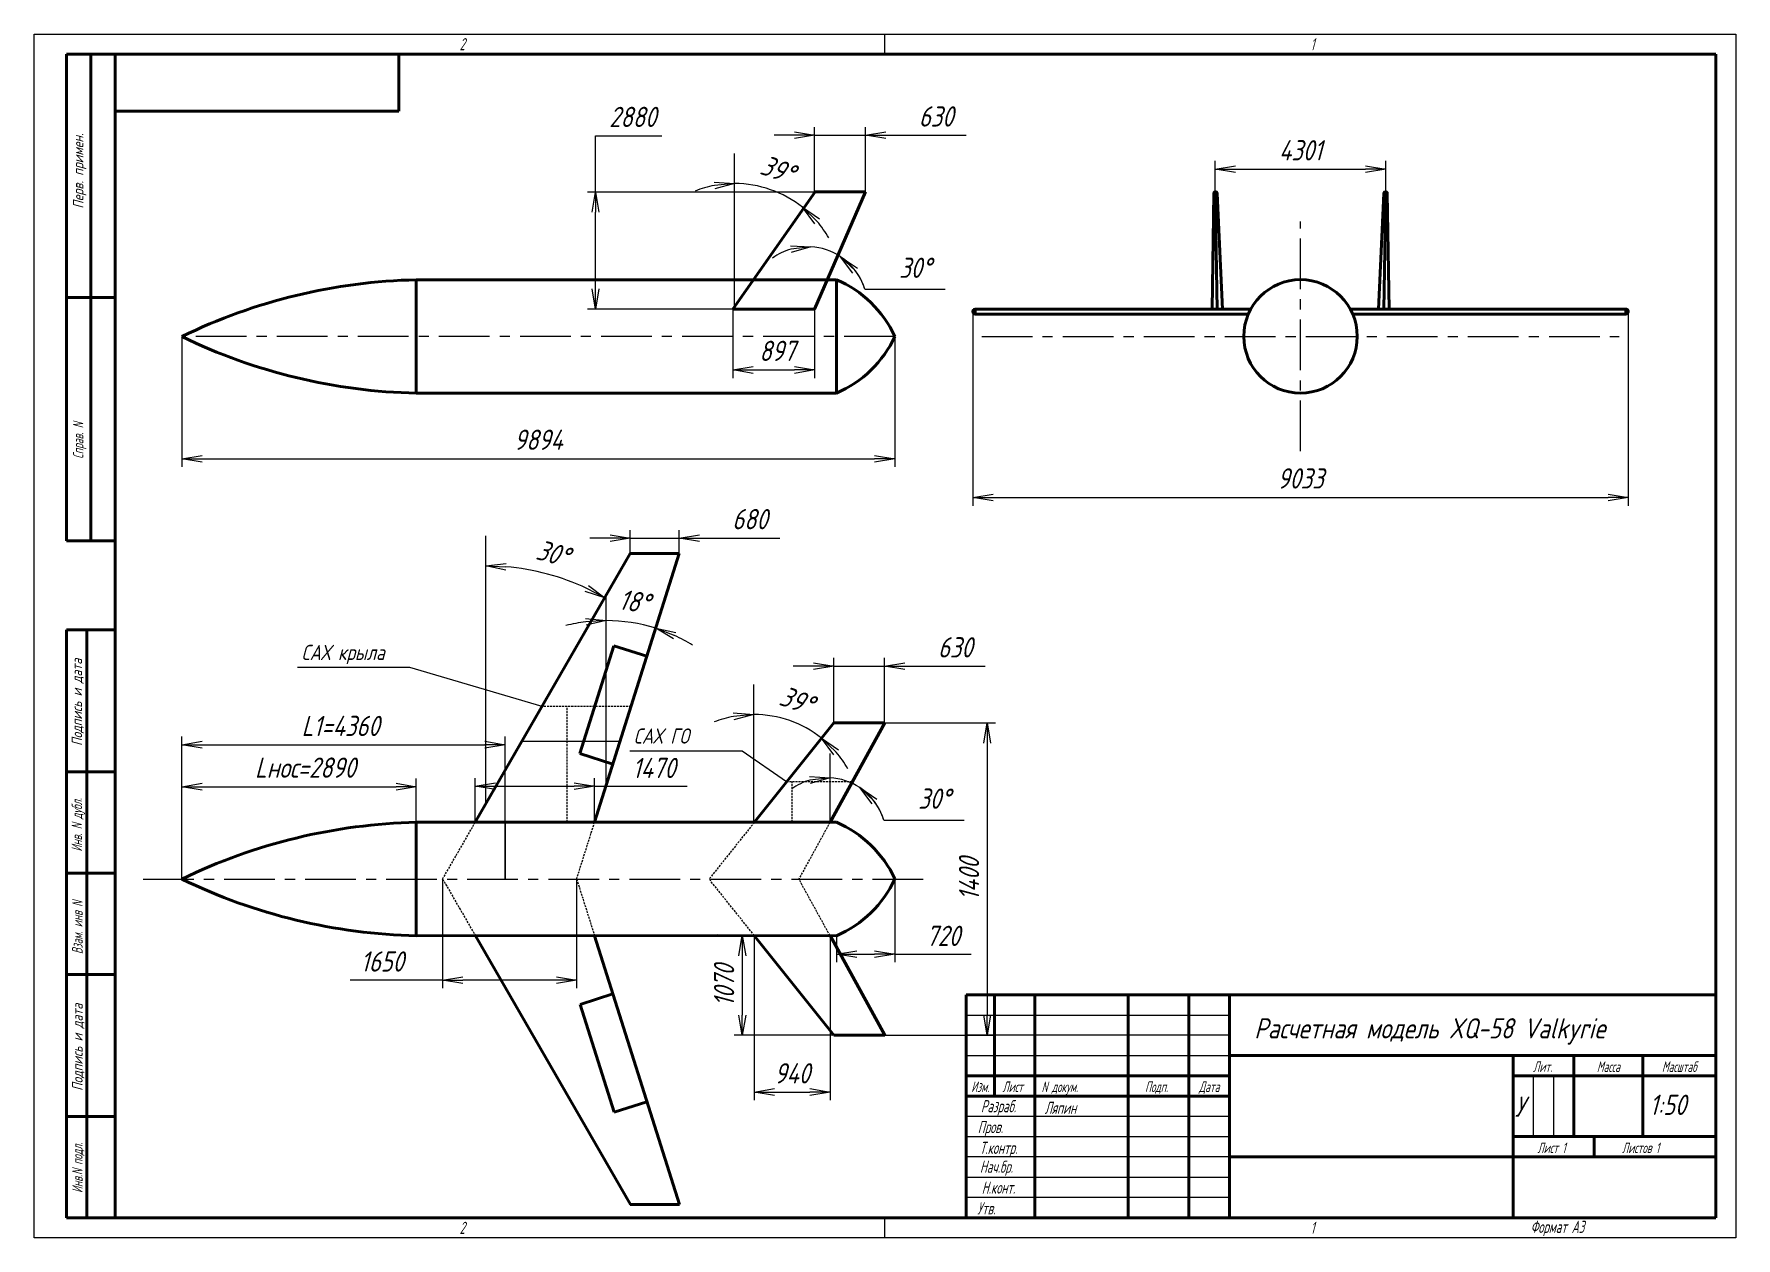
# Model space of a CAD drawing. Header units: millimetres. Extents: x 31085 to 182632, y 10507 to 87776.
# Drawn here: x 143703.4 to 144123.4, y 70077 to 70374 of the extents above; entities that cross this region are included whole.
import ezdxf
from ezdxf.enums import TextEntityAlignment as Align

# ---------------------------------------------------------------- set-up
doc = ezdxf.new("R2010")
doc.units = ezdxf.units.MM
doc.linetypes.add('CENTER', pattern=[2, 1.25, -0.25, 0.25, -0.25])
doc.linetypes.add('DASHED', pattern=[0.75, 0.5, -0.25])
for name, color, linetype, lineweight in [('_axes (Оси)', 6, 'CENTER', 30), ('_basic (Основной)', 4, 'Continuous', 60), ('_contour (Тонкий)', 7, 'Continuous', 30), ('_invisible (Невидимый)', 1, 'DASHED', 30), ('_remote (Тонкий)', 9, 'Continuous', 30), ('_secant (Поверхности)', 2, 'Continuous', 30), ('_text (Надписи)', 2, 'Continuous', 30)]:
    doc.layers.add(name, color=color, linetype=linetype, lineweight=lineweight)
doc.styles.add('ESKD', font='eskd.shx', dxfattribs={"oblique": 15, "height": 5})
doc.dimstyles.new('ESKD', dxfattribs={"dimtxt": 5, "dimasz": 5, "dimexe": 2, "dimexo": 0, "dimgap": 2, "dimtad": 1, "dimtoh": 1, "dimzin": 12, "dimdsep": 46, "dimtxsty": 'ESKD', "dimblk1": 'OPEN', "dimblk2": 'OPEN', "dimsah": 1, "dimcen": 5, "dimclrd": 256, "dimclre": 256, "dimclrt": 2, "dimadec": 0, "dimazin": 0, "dimtfac": 1, "dimtmove": 0, "dimatfit": 3, "dimldrblk": 'OPEN', "dimfxl": 1, "dimtolj": 1, "dimtzin": 12, "dimlwd": -1, "dimlwe": -1, "dimarcsym": 0})

# ---------------------------------------------------------------- blocks, each defined once
blk = doc.blocks.new('_OPEN')
at = {"color": 0, "linetype": 'ByBlock'}
for p, q in [((-1, 0.167), (0, 0)), ((0, 0), (-1, -0.167)), ((0, 0), (-1, 0))]:
    blk.add_line(p, q, dxfattribs=at)
blk = doc.blocks.new('*D202')
at = {"layer": '_contour (Тонкий)', "transparency": 16777216}
blk.add_arc((143814.9, 70184.02), 58.82, 64.896, 85.128, dxfattribs=at)
at = {"layer": 'Defpoints', "color": 0, "transparency": 16777216}
for p in [(143814.9, 70250.22), (143850.57, 70245.87), (143835, 70239.3), (143814.9, 70184.02), (143814.9, 70184.02)]:
    blk.add_point(p, dxfattribs=at)
at = {"layer": '_contour (Тонкий)', "transparency": 16777216, "xscale": 5, "yscale": 5, "zscale": 5}
for p, rotation in [((143814.9, 70242.84), 177.5640211881391), ((143844.29, 70234.97), 332.4600362894411)]:
    blk.add_blockref('_OPEN', p, dxfattribs=dict(at, rotation=rotation))
at = {"layer": '_contour (Тонкий)', "color": 2, "transparency": 16777216, "insert": (143831.48, 70245.96), "char_height": 5, "attachment_point": 5, "rotation": 345.012, "style": 'ESKD'}
blk.add_mtext('\\A1;30°', dxfattribs=at)
blk = doc.blocks.new('*D203')
at = {"layer": '_contour (Тонкий)', "transparency": 16777216}
for start, end in [(100.6891, 111.3783), (51.4388, 90), (30.0605, 40.7497)]:
    blk.add_arc((143881.05, 70179.35), 26.84, start, end, dxfattribs=at)
at = {"layer": 'Defpoints', "color": 0, "transparency": 16777216}
for p in [(143881.05, 70208.4), (143892.69, 70203.53), (143900.78, 70204.1), (143881.05, 70179.35), (143881.05, 70179.35)]:
    blk.add_point(p, dxfattribs=at)
at = {"layer": '_contour (Тонкий)', "transparency": 16777216, "xscale": 5, "yscale": 5, "zscale": 5}
for p, rotation in [((143881.05, 70206.19), 5.344566471421484), ((143897.78, 70200.34), 136.0942244952607)]:
    blk.add_blockref('_OPEN', p, dxfattribs=dict(at, rotation=rotation))
at = {"layer": '_contour (Тонкий)', "color": 2, "transparency": 16777216, "insert": (143891.66, 70209.68), "char_height": 5, "attachment_point": 5, "rotation": 340.7194, "style": 'ESKD'}
blk.add_mtext('\\A1;39°', dxfattribs=at)
blk = doc.blocks.new('*D204')
at = {"layer": '_contour (Тонкий)', "transparency": 16777216}
blk.add_line((143844.59, 70225.49), (143844.59, 70231.35), dxfattribs=at)
for start, end in [(97.0322, 104.0644), (72.4844, 90), (58.42, 65.4522)]:
    blk.add_arc((143844.59, 70188.58), 40.76, start, end, dxfattribs=at)
at = {"layer": 'Defpoints', "color": 0, "transparency": 16777216}
for p in [(143862.67, 70245.87), (143852.84, 70228.5), (143844.59, 70225.49), (143844.59, 70188.58), (143844.59, 70188.58)]:
    blk.add_point(p, dxfattribs=at)
at = {"layer": '_contour (Тонкий)', "transparency": 16777216, "xscale": 5, "yscale": 5, "zscale": 5}
for p, rotation in [((143844.59, 70229.35), 3.516095370844535), ((143856.86, 70227.46), 158.9682765094602)]:
    blk.add_blockref('_OPEN', p, dxfattribs=dict(at, rotation=rotation))
at = {"layer": '_contour (Тонкий)', "color": 2, "transparency": 16777216, "insert": (143851.6, 70234.08), "char_height": 5, "attachment_point": 5, "rotation": 351.2422, "style": 'ESKD'}
blk.add_mtext('\\A1;18°', dxfattribs=at)
blk = doc.blocks.new('*D205')
at = {"layer": '_contour (Тонкий)', "transparency": 16777216}
blk.add_line((143913.15, 70180.12), (143933.01, 70180.12), dxfattribs=at)
for start, end in [(56.4111, 86.767), (106.2907, 125.8144), (16.7662, 56.4111), (17.3637, 36.8874)]:
    blk.add_arc((143899.03, 70175.87), 14.74, start, end, dxfattribs=at)
at = {"layer": 'Defpoints', "color": 0, "transparency": 16777216}
for p in [(143912.53, 70196.19), (143899.86, 70190.59), (143902.44, 70190.21), (143899.03, 70175.87), (143899.03, 70175.87)]:
    blk.add_point(p, dxfattribs=at)
at = {"layer": '_contour (Тонкий)', "transparency": 16777216, "xscale": 5, "yscale": 5, "zscale": 5}
for p, rotation in [((143899.86, 70190.59), 6.528877037838448), ((143907.19, 70188.15), 136.6492357375835)]:
    blk.add_blockref('_OPEN', p, dxfattribs=dict(at, rotation=rotation))
at = {"layer": '_contour (Тонкий)', "color": 2, "transparency": 16777216, "insert": (143925.58, 70185.42), "char_height": 5, "attachment_point": 5, "style": 'ESKD'}
blk.add_mtext('\\A1;30°', dxfattribs=at)
blk = doc.blocks.new('*D206')
at = {"layer": '_contour (Тонкий)', "transparency": 16777216}
for p, q in [((143845.57, 70249.69), (143840.57, 70249.69)), ((143850.57, 70245.87), (143850.57, 70251.69)), ((143850.57, 70249.69), (143862.67, 70249.69)), ((143862.67, 70245.87), (143862.67, 70251.69)), ((143867.67, 70249.69), (143887.5, 70249.69))]:
    blk.add_line(p, q, dxfattribs=at)
at = {"layer": 'Defpoints', "color": 0, "transparency": 16777216}
for p in [(143862.67, 70249.69), (143850.57, 70245.87), (143862.67, 70245.87)]:
    blk.add_point(p, dxfattribs=at)
at = {"layer": '_contour (Тонкий)', "transparency": 16777216, "xscale": 5, "yscale": 5, "zscale": 5}
blk.add_blockref('_OPEN', (143850.57, 70249.69), dxfattribs=at)
at = {"layer": '_contour (Тонкий)', "transparency": 16777216, "xscale": 5, "yscale": 5, "zscale": 5, "rotation": 180}
blk.add_blockref('_OPEN', (143862.67, 70249.69), dxfattribs=at)
at = {"layer": '_contour (Тонкий)', "color": 2, "transparency": 16777216, "insert": (143880.09, 70254.37), "char_height": 5, "attachment_point": 5, "style": 'ESKD'}
blk.add_mtext('\\A1;680', dxfattribs=at)
blk = doc.blocks.new('*D207')
at = {"layer": '_contour (Тонкий)', "transparency": 16777216}
for p, q in [((143907.88, 70204.1), (143940.67, 70204.1)), ((143938.67, 70199.1), (143938.67, 70132.06)), ((143907.88, 70127.06), (143940.67, 70127.06))]:
    blk.add_line(p, q, dxfattribs=at)
at = {"layer": 'Defpoints', "color": 0, "transparency": 16777216}
for p in [(143907.88, 70204.1), (143907.88, 70127.06), (143938.67, 70127.06)]:
    blk.add_point(p, dxfattribs=at)
at = {"layer": '_contour (Тонкий)', "transparency": 16777216, "xscale": 5, "yscale": 5, "zscale": 5}
for p, rotation in [((143938.67, 70204.1), 90), ((143938.67, 70127.06), 270)]:
    blk.add_blockref('_OPEN', p, dxfattribs=dict(at, rotation=rotation))
at = {"layer": '_contour (Тонкий)', "color": 2, "transparency": 16777216, "insert": (143934.17, 70165.58), "char_height": 5, "attachment_point": 5, "rotation": 90, "style": 'ESKD'}
blk.add_mtext('\\A1;1400', dxfattribs=at)
blk = doc.blocks.new('*D208')
at = {"layer": '_contour (Тонкий)', "transparency": 16777216}
for p, q in [((143739.92, 70165.58), (143739.92, 70200.73)), ((143819.69, 70165.58), (143819.69, 70200.73)), ((143744.92, 70198.73), (143814.69, 70198.73))]:
    blk.add_line(p, q, dxfattribs=at)
at = {"layer": 'Defpoints', "color": 0, "transparency": 16777216}
for p in [(143819.69, 70198.73), (143739.92, 70165.58), (143819.69, 70165.58)]:
    blk.add_point(p, dxfattribs=at)
at = {"layer": '_contour (Тонкий)', "transparency": 16777216, "xscale": 5, "yscale": 5, "zscale": 5, "rotation": 180}
blk.add_blockref('_OPEN', (143739.92, 70198.73), dxfattribs=at)
at = {"layer": '_contour (Тонкий)', "transparency": 16777216, "xscale": 5, "yscale": 5, "zscale": 5}
blk.add_blockref('_OPEN', (143819.69, 70198.73), dxfattribs=at)
at = {"layer": '_contour (Тонкий)', "color": 2, "transparency": 16777216, "insert": (143779.06, 70203.36), "char_height": 5, "attachment_point": 5, "style": 'ESKD'}
blk.add_mtext('\\A1;L1=4360', dxfattribs=at)
blk = doc.blocks.new('*D209')
at = {"layer": '_contour (Тонкий)', "transparency": 16777216}
for p, q in [((143739.92, 70165.58), (143739.92, 70190.37)), ((143744.92, 70188.37), (143792.77, 70188.37)), ((143797.77, 70165.58), (143797.77, 70190.37))]:
    blk.add_line(p, q, dxfattribs=at)
at = {"layer": 'Defpoints', "color": 0, "transparency": 16777216}
for p in [(143797.77, 70188.37), (143739.92, 70165.58), (143797.77, 70165.58)]:
    blk.add_point(p, dxfattribs=at)
at = {"layer": '_contour (Тонкий)', "transparency": 16777216, "xscale": 5, "yscale": 5, "zscale": 5, "rotation": 180}
blk.add_blockref('_OPEN', (143739.92, 70188.37), dxfattribs=at)
at = {"layer": '_contour (Тонкий)', "transparency": 16777216, "xscale": 5, "yscale": 5, "zscale": 5}
blk.add_blockref('_OPEN', (143797.77, 70188.37), dxfattribs=at)
at = {"layer": '_contour (Тонкий)', "color": 2, "transparency": 16777216, "insert": (143770.38, 70193.07), "char_height": 5, "attachment_point": 5, "style": 'ESKD'}
blk.add_mtext('\\A1;Lнос=2890', dxfattribs=at)
blk = doc.blocks.new('*D210')
at = {"layer": '_contour (Тонкий)', "transparency": 16777216}
for p, q in [((143804.27, 70165.58), (143804.27, 70138.65)), ((143837.33, 70165.61), (143837.33, 70138.65)), ((143804.27, 70140.65), (143781.43, 70140.65)), ((143832.33, 70140.65), (143809.27, 70140.65))]:
    blk.add_line(p, q, dxfattribs=at)
at = {"layer": 'Defpoints', "color": 0, "transparency": 16777216}
for p in [(143804.27, 70165.58), (143837.33, 70165.61), (143837.33, 70140.65)]:
    blk.add_point(p, dxfattribs=at)
at = {"layer": '_contour (Тонкий)', "transparency": 16777216, "xscale": 5, "yscale": 5, "zscale": 5, "rotation": 180}
blk.add_blockref('_OPEN', (143804.27, 70140.65), dxfattribs=at)
at = {"layer": '_contour (Тонкий)', "transparency": 16777216, "xscale": 5, "yscale": 5, "zscale": 5}
blk.add_blockref('_OPEN', (143837.33, 70140.65), dxfattribs=at)
at = {"layer": '_contour (Тонкий)', "color": 2, "transparency": 16777216, "insert": (143789.35, 70145.25), "char_height": 5, "attachment_point": 5, "style": 'ESKD'}
blk.add_mtext('\\A1;1650', dxfattribs=at)
blk = doc.blocks.new('*D211')
at = {"layer": '_contour (Тонкий)', "transparency": 16777216}
for p, q in [((143812.33, 70179.58), (143812.33, 70190.49)), ((143841.75, 70179.58), (143841.75, 70190.49)), ((143817.33, 70188.49), (143836.75, 70188.49)), ((143841.75, 70188.49), (143864.59, 70188.49))]:
    blk.add_line(p, q, dxfattribs=at)
at = {"layer": 'Defpoints', "color": 0, "transparency": 16777216}
for p in [(143841.75, 70188.49), (143812.33, 70179.58), (143841.75, 70179.58)]:
    blk.add_point(p, dxfattribs=at)
at = {"layer": '_contour (Тонкий)', "transparency": 16777216, "xscale": 5, "yscale": 5, "zscale": 5, "rotation": 180}
blk.add_blockref('_OPEN', (143812.33, 70188.49), dxfattribs=at)
at = {"layer": '_contour (Тонкий)', "transparency": 16777216, "xscale": 5, "yscale": 5, "zscale": 5}
blk.add_blockref('_OPEN', (143841.75, 70188.49), dxfattribs=at)
at = {"layer": '_contour (Тонкий)', "color": 2, "transparency": 16777216, "insert": (143856.42, 70192.99), "char_height": 5, "attachment_point": 5, "style": 'ESKD'}
blk.add_mtext('\\A1;1470', dxfattribs=at)
blk = doc.blocks.new('*D212')
at = {"layer": '_contour (Тонкий)', "transparency": 16777216}
for p, q in [((143915.85, 70165.58), (143915.85, 70145.07)), ((143901.47, 70151.62), (143901.47, 70145.07)), ((143906.47, 70147.07), (143910.85, 70147.07)), ((143915.85, 70147.07), (143934.69, 70147.07))]:
    blk.add_line(p, q, dxfattribs=at)
at = {"layer": 'Defpoints', "color": 0, "transparency": 16777216}
for p in [(143915.85, 70165.58), (143901.47, 70151.62), (143915.85, 70147.07)]:
    blk.add_point(p, dxfattribs=at)
at = {"layer": '_contour (Тонкий)', "transparency": 16777216, "xscale": 5, "yscale": 5, "zscale": 5, "rotation": 180}
blk.add_blockref('_OPEN', (143901.47, 70147.07), dxfattribs=at)
at = {"layer": '_contour (Тонкий)', "transparency": 16777216, "xscale": 5, "yscale": 5, "zscale": 5}
blk.add_blockref('_OPEN', (143915.85, 70147.07), dxfattribs=at)
at = {"layer": '_contour (Тонкий)', "color": 2, "transparency": 16777216, "insert": (143927.77, 70151.57), "char_height": 5, "attachment_point": 5, "style": 'ESKD'}
blk.add_mtext('\\A1;720', dxfattribs=at)
blk = doc.blocks.new('*D214')
at = {"layer": '_contour (Тонкий)', "transparency": 16777216}
for p, q in [((143881.18, 70151.63), (143876.22, 70151.63)), ((143878.22, 70146.63), (143878.22, 70132.04)), ((143900.8, 70127.04), (143876.22, 70127.04))]:
    blk.add_line(p, q, dxfattribs=at)
at = {"layer": 'Defpoints', "color": 0, "transparency": 16777216}
for p in [(143881.18, 70151.63), (143878.22, 70127.04), (143900.8, 70127.04)]:
    blk.add_point(p, dxfattribs=at)
at = {"layer": '_contour (Тонкий)', "transparency": 16777216, "xscale": 5, "yscale": 5, "zscale": 5}
for p, rotation in [((143878.22, 70151.63), 90), ((143878.22, 70127.04), 270)]:
    blk.add_blockref('_OPEN', p, dxfattribs=dict(at, rotation=rotation))
at = {"layer": '_contour (Тонкий)', "color": 2, "transparency": 16777216, "insert": (143873.72, 70139.33), "char_height": 5, "attachment_point": 5, "rotation": 90, "style": 'ESKD'}
blk.add_mtext('\\A1;1070', dxfattribs=at)
blk = doc.blocks.new('*D215')
at = {"layer": '_contour (Тонкий)', "transparency": 16777216}
for p, q in [((143881.18, 70151.63), (143881.18, 70111.05)), ((143899.87, 70151.62), (143899.87, 70111.05)), ((143886.18, 70113.05), (143894.87, 70113.05))]:
    blk.add_line(p, q, dxfattribs=at)
at = {"layer": 'Defpoints', "color": 0, "transparency": 16777216}
for p in [(143881.18, 70151.63), (143899.87, 70151.62), (143899.87, 70113.05)]:
    blk.add_point(p, dxfattribs=at)
at = {"layer": '_contour (Тонкий)', "transparency": 16777216, "xscale": 5, "yscale": 5, "zscale": 5, "rotation": 180}
blk.add_blockref('_OPEN', (143881.18, 70113.05), dxfattribs=at)
at = {"layer": '_contour (Тонкий)', "transparency": 16777216, "xscale": 5, "yscale": 5, "zscale": 5}
blk.add_blockref('_OPEN', (143899.87, 70113.05), dxfattribs=at)
at = {"layer": '_contour (Тонкий)', "color": 2, "transparency": 16777216, "insert": (143890.52, 70117.66), "char_height": 5, "attachment_point": 5, "style": 'ESKD'}
blk.add_mtext('\\A1;940', dxfattribs=at)
blk = doc.blocks.new('*D217')
at = {"layer": '_contour (Тонкий)', "transparency": 16777216}
for p, q in [((143900.78, 70204.16), (143900.78, 70220.12)), ((143913.34, 70204.1), (143913.34, 70220.12)), ((143895.78, 70218.12), (143890.78, 70218.12)), ((143900.78, 70218.12), (143913.34, 70218.12)), ((143918.34, 70218.12), (143938.18, 70218.12))]:
    blk.add_line(p, q, dxfattribs=at)
at = {"layer": 'Defpoints', "color": 0, "transparency": 16777216}
for p in [(143913.34, 70218.12), (143900.78, 70204.16), (143913.34, 70204.1)]:
    blk.add_point(p, dxfattribs=at)
at = {"layer": '_contour (Тонкий)', "transparency": 16777216, "xscale": 5, "yscale": 5, "zscale": 5}
blk.add_blockref('_OPEN', (143900.78, 70218.12), dxfattribs=at)
at = {"layer": '_contour (Тонкий)', "transparency": 16777216, "xscale": 5, "yscale": 5, "zscale": 5, "rotation": 180}
blk.add_blockref('_OPEN', (143913.34, 70218.12), dxfattribs=at)
at = {"layer": '_contour (Тонкий)', "color": 2, "transparency": 16777216, "insert": (143930.76, 70222.75), "char_height": 5, "attachment_point": 5, "style": 'ESKD'}
blk.add_mtext('\\A1;630', dxfattribs=at)
blk = doc.blocks.new('*D220')
at = {"layer": '_contour (Тонкий)', "transparency": 16777216}
for p, q in [((143935.09, 70305.66), (143935.09, 70257.69)), ((144096.87, 70305.59), (144096.87, 70257.69)), ((143940.09, 70259.69), (144091.87, 70259.69))]:
    blk.add_line(p, q, dxfattribs=at)
at = {"layer": 'Defpoints', "color": 0, "transparency": 16777216}
for p in [(143935.09, 70305.66), (144096.87, 70305.59), (144096.87, 70259.69)]:
    blk.add_point(p, dxfattribs=at)
at = {"layer": '_contour (Тонкий)', "transparency": 16777216, "xscale": 5, "yscale": 5, "zscale": 5, "rotation": 180}
blk.add_blockref('_OPEN', (143935.09, 70259.69), dxfattribs=at)
at = {"layer": '_contour (Тонкий)', "transparency": 16777216, "xscale": 5, "yscale": 5, "zscale": 5}
blk.add_blockref('_OPEN', (144096.87, 70259.69), dxfattribs=at)
at = {"layer": '_contour (Тонкий)', "color": 2, "transparency": 16777216, "insert": (144015.98, 70264.42), "char_height": 5, "attachment_point": 5, "style": 'ESKD'}
blk.add_mtext('\\A1;9033', dxfattribs=at)
blk = doc.blocks.new('*D221')
at = {"layer": '_contour (Тонкий)', "transparency": 16777216}
for p, q in [((143739.92, 70299.42), (143739.92, 70267.25)), ((143915.86, 70299.45), (143915.86, 70267.25)), ((143744.92, 70269.25), (143910.86, 70269.25))]:
    blk.add_line(p, q, dxfattribs=at)
at = {"layer": 'Defpoints', "color": 0, "transparency": 16777216}
for p in [(143739.92, 70299.42), (143915.86, 70299.45), (143915.86, 70269.25)]:
    blk.add_point(p, dxfattribs=at)
at = {"layer": '_contour (Тонкий)', "transparency": 16777216, "xscale": 5, "yscale": 5, "zscale": 5, "rotation": 180}
blk.add_blockref('_OPEN', (143739.92, 70269.25), dxfattribs=at)
at = {"layer": '_contour (Тонкий)', "transparency": 16777216, "xscale": 5, "yscale": 5, "zscale": 5}
blk.add_blockref('_OPEN', (143915.86, 70269.25), dxfattribs=at)
at = {"layer": '_contour (Тонкий)', "color": 2, "transparency": 16777216, "insert": (143827.89, 70273.96), "char_height": 5, "attachment_point": 5, "style": 'ESKD'}
blk.add_mtext('\\A1;9894', dxfattribs=at)
blk = doc.blocks.new('*D222')
at = {"layer": '_contour (Тонкий)', "transparency": 16777216}
for p, q in [((143994.94, 70335.14), (143994.94, 70342.74)), ((144037.01, 70335.14), (144037.01, 70342.74)), ((143999.94, 70340.74), (144032.01, 70340.74))]:
    blk.add_line(p, q, dxfattribs=at)
at = {"layer": 'Defpoints', "color": 0, "transparency": 16777216}
for p in [(144037.01, 70340.74), (143994.94, 70335.14), (144037.01, 70335.14)]:
    blk.add_point(p, dxfattribs=at)
at = {"layer": '_contour (Тонкий)', "transparency": 16777216, "xscale": 5, "yscale": 5, "zscale": 5, "rotation": 180}
blk.add_blockref('_OPEN', (143994.94, 70340.74), dxfattribs=at)
at = {"layer": '_contour (Тонкий)', "transparency": 16777216, "xscale": 5, "yscale": 5, "zscale": 5}
blk.add_blockref('_OPEN', (144037.01, 70340.74), dxfattribs=at)
at = {"layer": '_contour (Тонкий)', "color": 2, "transparency": 16777216, "insert": (144015.98, 70345.37), "char_height": 5, "attachment_point": 5, "style": 'ESKD'}
blk.add_mtext('\\A1;4301', dxfattribs=at)
blk = doc.blocks.new('*D223')
at = {"layer": '_contour (Тонкий)', "transparency": 16777216}
for start, end in [(100.6891, 111.3783), (51.4388, 90), (30.0605, 40.7497)]:
    blk.add_arc((143876.33, 70310.32), 26.84, start, end, dxfattribs=at)
at = {"layer": 'Defpoints', "color": 0, "transparency": 16777216}
for p in [(143876.33, 70339.37), (143887.97, 70334.51), (143896.06, 70335.07), (143876.33, 70310.32), (143876.33, 70310.32)]:
    blk.add_point(p, dxfattribs=at)
at = {"layer": '_contour (Тонкий)', "transparency": 16777216, "xscale": 5, "yscale": 5, "zscale": 5}
for p, rotation in [((143876.33, 70337.16), 5.344566471409168), ((143893.06, 70331.31), 136.0942244952636)]:
    blk.add_blockref('_OPEN', p, dxfattribs=dict(at, rotation=rotation))
at = {"layer": '_contour (Тонкий)', "color": 2, "transparency": 16777216, "insert": (143886.94, 70340.66), "char_height": 5, "attachment_point": 5, "rotation": 340.7194, "style": 'ESKD'}
blk.add_mtext('\\A1;39°', dxfattribs=at)
blk = doc.blocks.new('*D224')
at = {"layer": '_contour (Тонкий)', "transparency": 16777216}
blk.add_line((143908.44, 70311.09), (143928.3, 70311.09), dxfattribs=at)
for start, end in [(106.2907, 125.8144), (56.4111, 86.767), (16.7662, 56.4111), (17.3637, 36.8874)]:
    blk.add_arc((143894.32, 70306.84), 14.74, start, end, dxfattribs=at)
at = {"layer": 'Defpoints', "color": 0, "transparency": 16777216}
for p in [(143907.81, 70327.16), (143895.15, 70321.56), (143897.72, 70321.18), (143894.32, 70306.84), (143894.32, 70306.84)]:
    blk.add_point(p, dxfattribs=at)
at = {"layer": '_contour (Тонкий)', "transparency": 16777216, "xscale": 5, "yscale": 5, "zscale": 5}
for p, rotation in [((143895.15, 70321.56), 6.528877037850039), ((143902.47, 70319.12), 136.6492357375527)]:
    blk.add_blockref('_OPEN', p, dxfattribs=dict(at, rotation=rotation))
at = {"layer": '_contour (Тонкий)', "color": 2, "transparency": 16777216, "insert": (143920.87, 70316.39), "char_height": 5, "attachment_point": 5, "style": 'ESKD'}
blk.add_mtext('\\A1;30°', dxfattribs=at)
blk = doc.blocks.new('*D225')
at = {"layer": '_contour (Тонкий)', "transparency": 16777216}
for p, q in [((143896.06, 70335.14), (143896.06, 70351.09)), ((143908.63, 70335.07), (143908.63, 70351.09)), ((143891.06, 70349.09), (143886.06, 70349.09)), ((143896.06, 70349.09), (143908.63, 70349.09)), ((143913.63, 70349.09), (143933.46, 70349.09))]:
    blk.add_line(p, q, dxfattribs=at)
at = {"layer": 'Defpoints', "color": 0, "transparency": 16777216}
for p in [(143908.63, 70349.09), (143896.06, 70335.14), (143908.63, 70335.07)]:
    blk.add_point(p, dxfattribs=at)
at = {"layer": '_contour (Тонкий)', "transparency": 16777216, "xscale": 5, "yscale": 5, "zscale": 5}
blk.add_blockref('_OPEN', (143896.06, 70349.09), dxfattribs=at)
at = {"layer": '_contour (Тонкий)', "transparency": 16777216, "xscale": 5, "yscale": 5, "zscale": 5, "rotation": 180}
blk.add_blockref('_OPEN', (143908.63, 70349.09), dxfattribs=at)
at = {"layer": '_contour (Тонкий)', "color": 2, "transparency": 16777216, "insert": (143926.04, 70353.72), "char_height": 5, "attachment_point": 5, "style": 'ESKD'}
blk.add_mtext('\\A1;630', dxfattribs=at)
blk = doc.blocks.new('*D226')
at = {"layer": '_contour (Тонкий)', "transparency": 16777216}
for p, q in [((143875.88, 70306.19), (143875.88, 70289.18)), ((143896.06, 70306.19), (143896.06, 70289.18)), ((143880.88, 70291.18), (143891.06, 70291.18))]:
    blk.add_line(p, q, dxfattribs=at)
at = {"layer": 'Defpoints', "color": 0, "transparency": 16777216}
for p in [(143875.88, 70306.19), (143896.06, 70306.19), (143896.06, 70291.18)]:
    blk.add_point(p, dxfattribs=at)
at = {"layer": '_contour (Тонкий)', "transparency": 16777216, "xscale": 5, "yscale": 5, "zscale": 5, "rotation": 180}
blk.add_blockref('_OPEN', (143875.88, 70291.18), dxfattribs=at)
at = {"layer": '_contour (Тонкий)', "transparency": 16777216, "xscale": 5, "yscale": 5, "zscale": 5}
blk.add_blockref('_OPEN', (143896.06, 70291.18), dxfattribs=at)
at = {"layer": '_contour (Тонкий)', "color": 2, "transparency": 16777216, "insert": (143886.84, 70295.89), "char_height": 5, "attachment_point": 5, "style": 'ESKD'}
blk.add_mtext('\\A1;897', dxfattribs=at)
blk = doc.blocks.new('*D227')
at = {"layer": '_contour (Тонкий)', "transparency": 16777216}
for p, q in [((143842.01, 70335.07), (143842.01, 70348.92)), ((143842.01, 70348.92), (143858.35, 70348.92)), ((143908.63, 70335.07), (143840.01, 70335.07)), ((143842.01, 70311.19), (143842.01, 70330.07)), ((143896.06, 70306.19), (143840.01, 70306.19))]:
    blk.add_line(p, q, dxfattribs=at)
at = {"layer": 'Defpoints', "color": 0, "transparency": 16777216}
for p in [(143908.63, 70335.07), (143842.01, 70306.19), (143896.06, 70306.19)]:
    blk.add_point(p, dxfattribs=at)
at = {"layer": '_contour (Тонкий)', "transparency": 16777216, "xscale": 5, "yscale": 5, "zscale": 5}
for p, rotation in [((143842.01, 70335.07), 90), ((143842.01, 70306.19), 270)]:
    blk.add_blockref('_OPEN', p, dxfattribs=dict(at, rotation=rotation))
at = {"layer": '_contour (Тонкий)', "color": 2, "transparency": 16777216, "insert": (143851.18, 70353.6), "char_height": 5, "attachment_point": 5, "style": 'ESKD'}
blk.add_mtext('\\A1;2880', dxfattribs=at)

msp = doc.modelspace()

# ---------------------------------------------------------------- linework, layer by layer
at = {"layer": '_axes (Оси)', "ltscale": 10, "transparency": 33554687}
for p, q in [((144015.977, 70271.104), (144015.977, 70327.812)), ((143915.862, 70299.458), (143739.923, 70299.423)), ((143937.304, 70299.458), (144094.65, 70299.458)), ((143730.356, 70165.579), (143924.255, 70165.579))]:
    msp.add_line(p, q, dxfattribs=at)
at = {"layer": '_basic (Основной)', "transparency": 33554687}
for p, q in [((143711.432, 70369.046), (143723.432, 70369.046)), ((143711.432, 70249.046), (143711.432, 70369.046)), ((143717.432, 70369.046), (143717.432, 70249.046)), ((143723.432, 70082.046), (143723.432, 70369.046)), ((143723.432, 70369.046), (144118.432, 70369.046)), ((143793.432, 70355.046), (143793.432, 70369.046)), ((144118.432, 70369.046), (144118.432, 70082.046)), ((143723.432, 70355.046), (143793.432, 70355.046)), ((143896.225, 70335.136), (143875.882, 70306.189)), ((143908.625, 70335.136), (143896.059, 70306.189)), ((143908.625, 70335.136), (143896.225, 70335.136)), ((143896.225, 70335.136), (143908.625, 70335.136)), ((143896.225, 70335.136), (143902.425, 70335.136)), ((143994.561, 70334.723), (143994.132, 70306.189)), ((143995.416, 70306.058), (143994.939, 70335.136)), ((143996.7, 70306.189), (143995.403, 70334.746)), ((144035.253, 70306.189), (144036.551, 70334.746)), ((144036.537, 70306.058), (144037.015, 70335.136)), ((144037.393, 70334.723), (144037.822, 70306.189)), ((143797.765, 70313.423), (143872.211, 70313.423)), ((143797.77, 70285.444), (143797.77, 70313.423)), ((143872.211, 70313.423), (143899.033, 70313.423)), ((143899.033, 70313.423), (143901.469, 70313.444)), ((143901.469, 70313.444), (143901.474, 70285.462)), ((143711.432, 70309.046), (143723.432, 70309.046)), ((143875.882, 70306.189), (143896.059, 70306.189)), ((143935.683, 70304.976), (143935.701, 70306.189)), ((143935.683, 70304.976), (144003.11, 70304.976)), ((143935.701, 70306.189), (144003.701, 70306.189)), ((144096.255, 70306.189), (144028.252, 70306.189)), ((144096.273, 70304.976), (144028.843, 70304.976)), ((144096.273, 70304.976), (144096.255, 70306.189)), ((143797.77, 70285.444), (143872.217, 70285.472)), ((143872.217, 70285.472), (143899.038, 70285.482)), ((143899.038, 70285.482), (143901.474, 70285.462)), ((143711.432, 70249.046), (143723.432, 70249.046)), ((143812.334, 70179.579), (143850.572, 70245.872)), ((143862.669, 70245.872), (143841.747, 70179.579)), ((143850.572, 70245.872), (143862.669, 70245.872)), ((143723.432, 70227.046), (143711.432, 70227.046)), ((143711.432, 70082.046), (143711.432, 70227.046)), ((143716.432, 70227.046), (143716.432, 70082.046)), ((143838.156, 70196.529), (143846.547, 70223.117)), ((143846.547, 70223.117), (143854.677, 70220.551)), ((143881.046, 70179.415), (143900.776, 70204.165)), ((143899.864, 70179.6), (143913.376, 70204.165)), ((143900.776, 70204.165), (143913.376, 70204.165)), ((143900.776, 70204.165), (143907.076, 70204.165)), ((143900.776, 70204.165), (143907.076, 70204.165)), ((143838.156, 70196.529), (143846.286, 70193.963)), ((143711.432, 70192.046), (143723.432, 70192.046)), ((143797.765, 70179.579), (143872.211, 70179.579)), ((143797.77, 70151.601), (143797.77, 70179.579)), ((143872.211, 70179.579), (143881.177, 70179.579)), ((143881.177, 70179.579), (143899.864, 70179.6)), ((143901.469, 70179.6), (143899.864, 70179.6)), ((143723.432, 70167.046), (143711.432, 70167.046)), ((143797.77, 70151.601), (143872.216, 70151.628)), ((143812.34, 70151.606), (143850.602, 70085.327)), ((143862.698, 70085.332), (143841.752, 70151.617)), ((143872.216, 70151.628), (143901.474, 70151.618)), ((143881.055, 70151.779), (143900.801, 70127.042)), ((143899.866, 70151.619), (143913.401, 70127.05)), ((143711.432, 70142.046), (143723.432, 70142.046)), ((143838.167, 70134.666), (143846.297, 70137.235)), ((143998.432, 70082.046), (143998.432, 70137.046)), ((143838.167, 70134.666), (143846.568, 70108.081)), ((143900.801, 70127.042), (143913.401, 70127.05)), ((143846.568, 70108.081), (143854.698, 70110.65)), ((143723.432, 70107.046), (143711.432, 70107.046)), ((143711.432, 70082.046), (143723.432, 70082.046)), ((144118.432, 70082.046), (143723.432, 70082.046)), ((143850.572, 70085.292), (143862.669, 70085.292)), ((143850.602, 70085.327), (143862.698, 70085.332))]:
    msp.add_line(p, q, dxfattribs=at)
at = {"layer": '_basic (Основной)', "linetype": 'Continuous', "transparency": 33554687}
for p, q in [((143933.432, 70137.046), (144118.432, 70137.046)), ((143933.432, 70082.046), (143933.432, 70137.046)), ((143940.432, 70112.046), (143940.432, 70137.046)), ((143950.432, 70137.046), (143950.432, 70082.046)), ((143973.432, 70082.046), (143973.432, 70137.046)), ((143988.432, 70137.046), (143988.432, 70082.046)), ((144118.432, 70122.046), (143998.432, 70122.046)), ((144068.432, 70122.046), (144068.432, 70082.046)), ((144083.432, 70122.046), (144083.432, 70102.046)), ((144100.432, 70102.046), (144100.432, 70122.046)), ((143998.432, 70117.046), (143933.432, 70117.046)), ((144068.432, 70117.046), (144118.432, 70117.046)), ((143933.432, 70112.046), (143998.432, 70112.046)), ((144118.432, 70102.046), (144068.432, 70102.046)), ((144088.432, 70097.046), (144088.432, 70102.046)), ((143998.432, 70097.046), (144118.432, 70097.046))]:
    msp.add_line(p, q, dxfattribs=at)
at = {"layer": '_basic (Основной)', "transparency": 33554687}
msp.add_circle((144015.977, 70299.458), 14, dxfattribs=at)
for centre, radius, start, end in [((143994.982, 70334.717), 0.422, 3.89961, 187.98304), ((144036.971, 70334.717), 0.422, 352.01696, 176.10039), ((143800.815, 70174.333), 139.123, 91.25596, 115.95614), ((143890.384, 70287.638), 28.086, 24.88932, 66.7539), ((143935.692, 70305.582), 0.607, 89.16845, 269.16845), ((143935.692, 70305.582), 0.607, 89.16845, 269.16845), ((144096.264, 70305.582), 0.607, 270.83155, 90.83155), ((143800.768, 70424.535), 139.123, 244.06517, 268.76535), ((143890.38, 70311.264), 28.086, 293.26741, 335.13199), ((143800.814, 70040.49), 139.123, 91.25596, 115.95614), ((143890.384, 70153.794), 28.086, 24.88932, 66.7539), ((143800.768, 70290.691), 139.123, 244.06517, 268.76535), ((143890.38, 70177.42), 28.086, 293.26741, 335.13199)]:
    msp.add_arc(centre, radius, start, end, dxfattribs=at)
at = {"layer": '_contour (Тонкий)', "transparency": 33554687}
for p, q in [((143703.432, 70077.046), (143703.432, 70374.046)), ((143703.432, 70374.046), (144123.432, 70374.046)), ((143913.432, 70369.046), (143913.432, 70374.046)), ((144123.432, 70374.046), (144123.432, 70077.046)), ((143876.331, 70306.828), (143876.331, 70344.544)), ((143814.897, 70184.022), (143814.897, 70250.224)), ((143844.588, 70188.582), (143844.588, 70235.799)), ((143796.212, 70217.748), (143768.459, 70217.748)), ((143828.831, 70208.179), (143796.212, 70217.748)), ((143881.046, 70179.579), (143881.046, 70213.573)), ((143878.197, 70197.123), (143850.443, 70197.123)), ((143889.157, 70189.59), (143878.197, 70197.123)), ((143899.864, 70179.6), (143899.864, 70196.597)), ((143913.432, 70077.046), (143913.432, 70082.046)), ((144123.432, 70077.046), (143703.432, 70077.046))]:
    msp.add_line(p, q, dxfattribs=at)
at = {"layer": '_contour (Тонкий)', "color": 242, "true_color": 0xcd2027, "transparency": 33554687}
for p, q in [((143823.882, 70199.6), (143848.065, 70199.6)), ((143812.334, 70179.579), (143819.688, 70179.579))]:
    msp.add_line(p, q, dxfattribs=at)
at = {"layer": '_invisible (Невидимый)', "transparency": 33554687}
for p, q in [((143850.773, 70208.179), (143828.831, 70208.179)), ((143834.988, 70179.579), (143834.988, 70208.179)), ((143905.359, 70189.59), (143889.157, 70189.59)), ((143890.521, 70179.59), (143890.521, 70189.59)), ((143804.261, 70165.582), (143812.334, 70179.579)), ((143837.329, 70165.582), (143841.747, 70179.579)), ((143881.177, 70179.579), (143870.044, 70165.613)), ((143899.864, 70179.6), (143892.172, 70165.586)), ((143804.261, 70165.6), (143812.34, 70151.606)), ((143837.329, 70165.612), (143841.752, 70151.617)), ((143881.182, 70151.632), (143870.028, 70165.593)), ((143899.866, 70151.619), (143892.172, 70165.586))]:
    msp.add_line(p, q, dxfattribs=at)
at = {"layer": '_remote (Тонкий)', "linetype": 'Continuous', "transparency": 33554687}
for p, q in [((143933.432, 70132.046), (143998.432, 70132.046)), ((143998.432, 70127.046), (143933.432, 70127.046)), ((143933.432, 70122.046), (143998.432, 70122.046)), ((143998.432, 70107.046), (143933.432, 70107.046)), ((143933.432, 70102.046), (143998.432, 70102.046)), ((143998.432, 70097.046), (143933.432, 70097.046)), ((143933.432, 70092.046), (143998.432, 70092.046)), ((143998.432, 70087.046), (143933.432, 70087.046))]:
    msp.add_line(p, q, dxfattribs=at)
at = {"layer": '_remote (Тонкий)', "transparency": 33554687}
for p, q in [((144073.432, 70102.046), (144073.432, 70117.046)), ((144078.432, 70117.046), (144078.432, 70102.046))]:
    msp.add_line(p, q, dxfattribs=at)
at = {"layer": '_secant (Поверхности)', "transparency": 33554687}
msp.add_line((143819.688, 70179.579), (143819.688, 70165.579), dxfattribs=at)

# ---------------------------------------------------------------- texts
at = {"layer": '_basic (Основной)', "color": 30, "transparency": 33554687, "style": 'ESKD', "oblique": 15}
msp.add_text('Расчетная модель XQ-58 Valkyrie', height=5, dxfattribs=at).set_placement((144004.563, 70126.259))
at = {"layer": '_text (Надписи)', "transparency": 33554687, "style": 'ESKD', "oblique": 15, "width": 0.8}
for s, height, p in [('2', 3, (143808.432, 70370.046)), ('1', 3, (144018.432, 70370.046)), ('N докум.', 2.6, (143952.065, 70113.032)), ('Ляпин', 3, (143952.833, 70107.648)), ('Формат А3', 3, (144072.744, 70078.288)), ('2', 3, (143808.432, 70078.046)), ('1', 3, (144018.432, 70078.046))]:
    msp.add_text(s, height=height, dxfattribs=at).set_placement(p)
at = {"layer": '_text (Надписи)', "transparency": 33554687, "style": 'ESKD', "oblique": 15}
for s, p in [('Перв. примен.', (143715.637, 70340.24)), ('Подпись и дата', (143715.306, 70209.194)), ('Подпись и дата', (143715.439, 70124.084))]:
    msp.add_text(s, height=2.6, rotation=90, dxfattribs=at).set_placement(p, align=Align.CENTER)
at = {"layer": '_text (Надписи)', "transparency": 33554687, "style": 'ESKD', "oblique": 15, "width": 0.8}
for s, p in [('Справ. N', (143715.634, 70273.736)), ('Инв. N дубл.', (143715.3, 70178.941)), ('Взам. инв N', (143715.425, 70153.624)), ('Инв.N подл.', (143715.417, 70094.342))]:
    msp.add_text(s, height=2.6, rotation=90, dxfattribs=at).set_placement(p, align=Align.CENTER)
for s, height, p in [('Лит.', 2.6, (144075.722, 70118.003)), ('Масса', 2.6, (144091.945, 70118.003)), ('Масштаб', 2.6, (144109.443, 70118.003)), ('Изм.', 2.6, (143936.932, 70113.046)), ('Лист', 2.6, (143944.932, 70113.046)), ('Подп.', 2.6, (143980.432, 70113.046)), ('Дата', 2.6, (143993.432, 70113.046)), ('Разраб.', 3, (143941.432, 70108.046)), ('Пров.', 3, (143939.432, 70102.903)), ('Т.контр.', 3, (143941.432, 70097.76)), ('Лист 1', 2.6, (144077.919, 70097.973)), ('Листов 1', 2.6, (144099.893, 70097.973)), ('Hач.бр.', 3, (143940.932, 70093.117)), ('H.конт.', 3, (143941.432, 70087.975)), ('Утв.', 3, (143938.432, 70082.832))]:
    msp.add_text(s, height=height, dxfattribs=at).set_placement(p, align=Align.CENTER)
at = {"layer": '_text (Надписи)', "transparency": 33554687, "attachment_point": 1, "style": 'ESKD'}
for s, width, insert, char_height in [('САХ крыла', 2478.63355, (143769.437, 70223.371), 3.75), ('САХ ГО', 2478.63355, (143851.422, 70202.745), 3.75), ('У', 534.79925, (144068.86, 70111.931), 5), ('1:50', 665.61918, (144102.107, 70112.389), 5)]:
    msp.add_mtext_dynamic_manual_height_columns(s, width=width, gutter_width=1250, heights=[0], dxfattribs=dict(at, insert=insert, char_height=char_height))

# ---------------------------------------------------------------- dimensions: what is measured, and where the dimension line sits
at = {"layer": '_contour (Тонкий)', "transparency": 33554687}
dim = msp.add_linear_dim(base=(143842.008, 70306.189), p1=(143908.625, 70335.072), p2=(143896.059, 70306.189), angle=90, text='2880', dimstyle='ESKD', dxfattribs=at)
dim.commit()
dim.dimension.update_dxf_attribs({"geometry": '*D227', "text_midpoint": (143851.178, 70348.917), "dimtype": 160})
for base, p1, p2, text, picture, middle in [((143908.625, 70349.089), (143896.061, 70335.136), (143908.625, 70335.072), '630', '*D225', (143926.042, 70353.718)), ((144037.015, 70340.739), (143994.939, 70335.136), (144037.015, 70335.136), '4301', '*D222', (144015.977, 70345.368)), ((144096.87, 70259.687), (143935.09, 70305.655), (144096.87, 70305.591), '9033', '*D220', (144015.98, 70264.42)), ((143915.862, 70269.249), (143739.923, 70299.423), (143915.862, 70299.453), '9894', '*D221', (143827.892, 70273.956)), ((143862.669, 70249.693), (143850.572, 70245.872), (143862.669, 70245.872), '680', '*D206', (143880.086, 70254.374)), ((143913.341, 70218.117), (143900.776, 70204.165), (143913.341, 70204.1), '630', '*D217', (143930.758, 70222.746)), ((143899.866, 70113.052), (143881.182, 70151.632), (143899.866, 70151.619), '940', '*D215', (143890.524, 70117.656))]:
    dim = msp.add_linear_dim(base=base, p1=p1, p2=p2, text=text, dimstyle='ESKD', dxfattribs=at)
    dim.commit()
    dim.dimension.update_dxf_attribs({"geometry": picture, "text_midpoint": middle})
for base, line1, line2, picture, middle in [((143887.973, 70334.505), ((143876.331, 70310.322), (143876.331, 70339.372)), ((143876.331, 70310.322), (143896.061, 70335.072)), '*D223', (143886.942, 70340.655)), ((143897.722, 70321.185), ((143894.317, 70306.839), (143895.149, 70321.56)), ((143907.811, 70327.157), (143894.317, 70306.839)), '*D224', (143920.867, 70316.388)), ((143834.999, 70239.3), ((143814.897, 70184.022), (143850.572, 70245.872)), ((143814.897, 70184.022), (143814.897, 70250.224)), '*D202', (143831.478, 70245.956)), ((143852.838, 70228.502), ((143844.588, 70188.582), (143844.588, 70225.487)), ((143862.669, 70245.872), (143844.588, 70188.582)), '*D204', (143851.597, 70234.079)), ((143892.689, 70203.534), ((143881.046, 70179.35), (143881.046, 70208.4)), ((143881.046, 70179.35), (143900.776, 70204.1)), '*D203', (143891.657, 70209.684)), ((143902.438, 70190.213), ((143899.033, 70175.867), (143899.864, 70190.588)), ((143912.526, 70196.185), (143899.033, 70175.867)), '*D205', (143925.583, 70185.417))]:
    dim = msp.add_angular_dim_2l(base=base, line1=line1, line2=line2, dimstyle='ESKD', dxfattribs=at)
    dim.commit()
    dim.dimension.update_dxf_attribs({"geometry": picture, "text_midpoint": middle})
for base, p1, p2, text, picture, middle in [((143896.059, 70291.18), (143875.882, 70306.189), (143896.059, 70306.189), '897', '*D226', (143886.844, 70291.18)), ((143819.688, 70198.726), (143739.923, 70165.579), (143819.688, 70165.579), 'L1=4360', '*D208', (143779.063, 70198.726)), ((143797.77, 70188.366), (143739.923, 70165.579), (143797.77, 70165.579), 'Lнос=2890', '*D209', (143770.384, 70188.366)), ((143841.747, 70188.486), (143812.334, 70179.579), (143841.747, 70179.579), '1470', '*D211', (143856.416, 70188.486)), ((143837.329, 70140.646), (143804.273, 70165.579), (143837.329, 70165.612), '1650', '*D210', (143789.353, 70140.646)), ((143915.848, 70147.07), (143901.474, 70151.618), (143915.848, 70165.579), '720', '*D212', (143927.767, 70147.07))]:
    dim = msp.add_linear_dim(base=base, p1=p1, p2=p2, text=text, dimstyle='ESKD', dxfattribs=at)
    dim.commit()
    dim.dimension.update_dxf_attribs({"geometry": picture, "text_midpoint": middle, "dimtype": 160})
at = {"layer": '_contour (Тонкий)', "color": 5, "transparency": 33554687}
dim = msp.add_linear_dim(base=(143938.667, 70127.064), p1=(143907.877, 70204.1), p2=(143907.877, 70127.064), angle=90, text='1400', dimstyle='ESKD', dxfattribs=at)
dim.commit()
dim.dimension.update_dxf_attribs({"geometry": '*D207', "text_midpoint": (143934.167, 70165.582)})
at = {"layer": '_contour (Тонкий)', "transparency": 33554687}
dim = msp.add_linear_dim(base=(143878.224, 70127.042), p1=(143881.178, 70151.625), p2=(143900.801, 70127.042), angle=90, text='1070', dimstyle='ESKD', dxfattribs=at)
dim.commit()
dim.dimension.update_dxf_attribs({"geometry": '*D214', "text_midpoint": (143873.724, 70139.333)})

doc.saveas('drawing.dxf')
